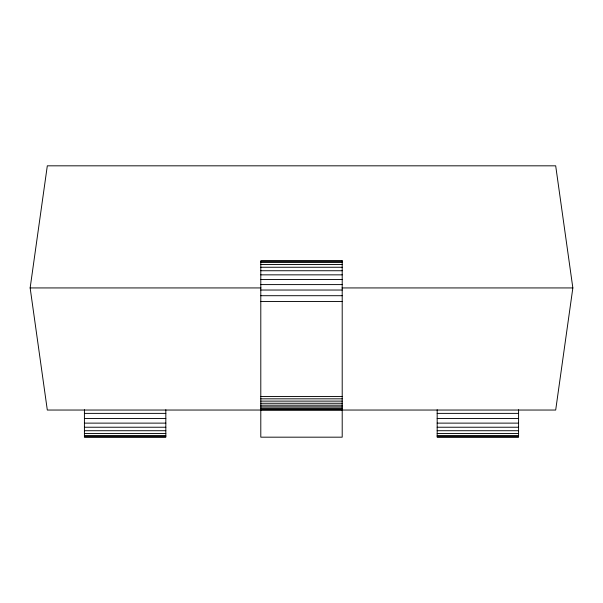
<?xml version="1.0" encoding="UTF-8"?>
<svg xmlns="http://www.w3.org/2000/svg" width="603" height="603" viewBox="0 0 603 603"><rect width="100%" height="100%" fill="white"/><g stroke="black" fill="none" stroke-linecap="round" stroke-linejoin="round"><path stroke-width="0.9" d="M30.15 287.933L47.313 165.825L555.687 165.825L572.85 287.933L555.687 410.04L47.313 410.04L30.15 287.933L260.986 287.933M260.798 261.212L342.202 261.212M260.798 262.448L342.202 262.448M260.798 264.476L342.202 264.476M260.798 267.257L342.202 267.257M260.798 270.739L342.202 270.739M260.798 274.847L342.202 274.847M260.798 279.498L342.202 279.498M260.798 284.593L342.202 284.593M342.014 287.933L572.85 287.933M260.798 290.035L342.202 290.035M260.798 295.704L342.202 295.704M260.798 301.5L342.202 301.5M260.798 396.473L342.202 396.473M260.798 398.832L342.202 398.832M260.798 401.116L342.202 401.116M260.798 403.256L342.202 403.256M260.798 405.193L342.202 405.193M260.798 406.867L342.202 406.867M260.798 408.223L342.202 408.223M260.798 409.218L342.202 409.218M260.798 409.836L342.202 409.836M84.42 413.379L165.825 413.379M437.175 413.379L518.58 413.379M84.42 418.474L165.825 418.474M437.175 418.474L518.58 418.474M84.42 423.125L165.825 423.125M437.175 423.125L518.58 423.125M84.42 427.233L165.825 427.233M437.175 427.233L518.58 427.233M84.42 430.715L165.825 430.715M437.175 430.715L518.58 430.715M84.42 433.497L165.825 433.497M437.175 433.497L518.58 433.497M84.42 435.524L165.825 435.524M437.175 435.524L518.58 435.524M84.42 436.76L165.825 436.76M437.175 436.76L518.58 436.76M518.58 409.754L518.58 437.175L437.175 437.175L437.175 409.754M165.825 409.754L165.825 437.175L84.42 437.175L84.42 409.754M342.202 260.798L260.798 260.798L260.798 437.175L342.202 437.175L342.202 260.798"/></g></svg>
